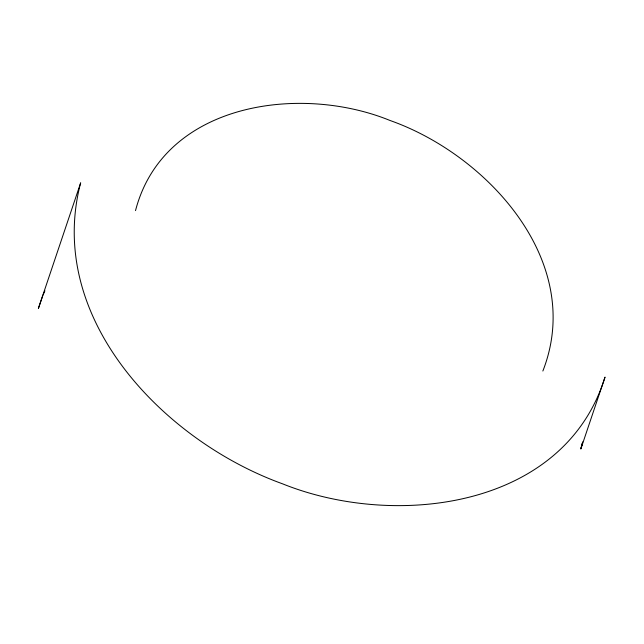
<?xml version="1.0" encoding="UTF-8"?>
<svg xmlns="http://www.w3.org/2000/svg" width="644" height="644" viewBox="0 0 644 644"><rect width="100%" height="100%" fill="white"/><g stroke="black" fill="none" stroke-linecap="round" stroke-linejoin="round"><path stroke-width="0.97" d="M582.273 443.185L580.816 449.021L605.022 377.094C564.104 509.243 394.313 528.845 282.483 483.797C163.858 440.939 45.008 318.217 80.669 182.816L38.39 308.444L42.657 295.958M581.001 448.482L582.748 441.848M135.514 210.62C163.6 102.46 300.418 83.881 390.071 120.5C487.436 154.858 585.509 261.923 542.86 371.024M43.035 295.089L44.927 290.766"/></g></svg>
